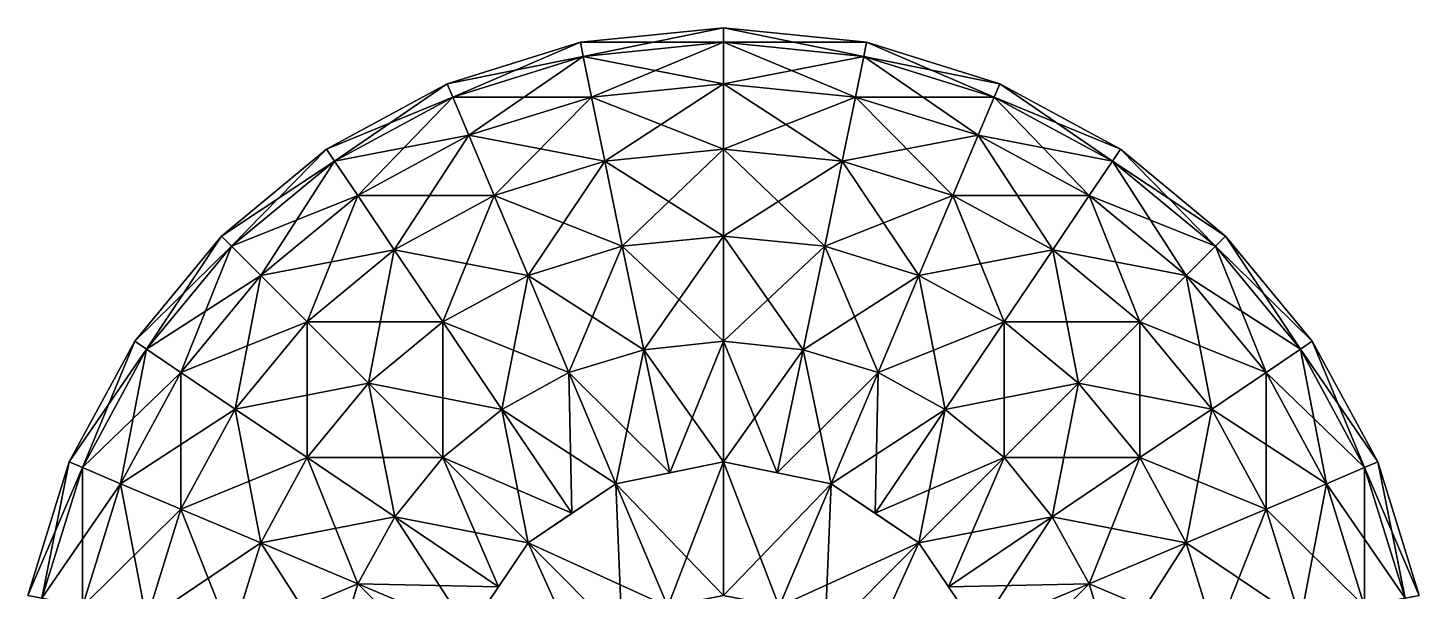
# Model space of a CAD drawing. Extents: x -43 to 15, y -51.4 to 6.6.
# Drawn here: x -42.4 to 14.4, y -16.4 to 6.6 of the extents above; entities that cross this region are included whole.
import ezdxf

# ---------------------------------------------------------------- set-up
doc = ezdxf.new("R2010")
doc.units = 0

msp = doc.modelspace()

# ---------------------------------------------------------------- linework, layer by layer
at = {"layer": 'Sph_re0', "color": 1}
for points in [[(-13.98358, 6.61035, -30.98468), (-19.83142, 6.02075, -30.98468), (-13.98358, 6.02075, -25.13732)], [(-19.83142, 6.02075, -30.98468), (-13.98358, 6.61035, -30.98468), (-19.71264, 5.44311, -36.83251)], [(-13.98358, 6.02075, -36.83251), (-19.71264, 5.44311, -36.83251), (-13.98358, 6.61035, -30.98468)], [(-8.13623, 6.02075, -30.98468), (-13.98358, 6.61035, -30.98468), (-8.255, 5.44311, -25.13732)], [(-13.98358, 6.02075, -25.13732), (-8.255, 5.44311, -25.13732), (-13.98358, 6.61035, -30.98468)], [(-13.98358, 6.61035, -30.98468), (-8.13623, 6.02075, -30.98468), (-13.98358, 6.02075, -36.83251)], [(-19.83142, 6.02075, -30.98468), (-25.27783, 4.33007, -30.98468), (-19.71276, 5.44311, -25.13732)], [(-25.27783, 4.33007, -30.98468), (-19.83142, 6.02075, -30.98468), (-25.04852, 3.78668, -36.83251)], [(-19.71264, 5.44311, -36.83251), (-25.04852, 3.78668, -36.83251), (-19.83142, 6.02075, -30.98468)], [(-19.71276, 5.44311, -25.13732), (-13.98358, 6.02075, -25.13732), (-19.83142, 6.02075, -30.98468)], [(-13.98358, 6.02075, -25.13732), (-19.71276, 5.44311, -25.13732), (-13.98358, 4.33007, -19.69079)], [(-19.71264, 5.44311, -36.83251), (-13.98358, 6.02075, -36.83251), (-19.372, 3.78668, -42.27893)], [(-13.98358, 4.33007, -42.27893), (-19.372, 3.78668, -42.27893), (-13.98358, 6.02075, -36.83251)], [(-8.255, 5.44311, -25.13732), (-13.98358, 6.02075, -25.13732), (-8.59576, 3.78668, -19.69079)], [(-13.98358, 4.33007, -19.69079), (-8.59576, 3.78668, -19.69079), (-13.98358, 6.02075, -25.13732)], [(-8.255, 5.44311, -36.83251), (-13.98358, 6.02075, -36.83251), (-8.13623, 6.02075, -30.98468)], [(-13.98358, 6.02075, -36.83251), (-8.255, 5.44311, -36.83251), (-13.98358, 4.33007, -42.27893)], [(-8.255, 5.44311, -25.13732), (-2.91931, 3.78668, -25.13732), (-8.13623, 6.02075, -30.98468)], [(-8.13623, 6.02075, -30.98468), (-2.68969, 4.33007, -30.98468), (-8.255, 5.44311, -36.83251)], [(-2.68969, 4.33007, -30.98468), (-8.13623, 6.02075, -30.98468), (-2.91931, 3.78668, -25.13732)], [(-25.04852, 3.78668, -25.13732), (-19.71276, 5.44311, -25.13732), (-25.27783, 4.33007, -30.98468)], [(-19.71276, 5.44311, -25.13732), (-25.04852, 3.78668, -25.13732), (-19.372, 3.78668, -19.69079)], [(-25.04852, 3.78668, -36.83251), (-19.71264, 5.44311, -36.83251), (-24.39044, 2.229, -42.27893)], [(-19.372, 3.78668, -42.27893), (-24.39044, 2.229, -42.27893), (-19.71264, 5.44311, -36.83251)], [(-19.372, 3.78668, -19.69079), (-13.98358, 4.33007, -19.69079), (-19.71276, 5.44311, -25.13732)], [(-8.59576, 3.78668, -42.27893), (-13.98358, 4.33007, -42.27893), (-8.255, 5.44311, -36.83251)], [(-8.59576, 3.78668, -19.69079), (-3.57733, 2.229, -19.69079), (-8.255, 5.44311, -25.13732)], [(-8.255, 5.44311, -36.83251), (-2.91931, 3.78668, -36.83251), (-8.59576, 3.78668, -42.27893)], [(-2.91931, 3.78668, -25.13732), (-8.255, 5.44311, -25.13732), (-3.57733, 2.229, -19.69079)], [(-2.91931, 3.78668, -36.83251), (-8.255, 5.44311, -36.83251), (-2.68969, 4.33007, -30.98468)], [(-25.27783, 4.33007, -30.98468), (-30.20672, 1.65478, -30.98468), (-25.04852, 3.78668, -25.13732)], [(-30.20672, 1.65478, -30.98468), (-25.27783, 4.33007, -30.98468), (-29.87713, 1.16583, -36.83251)], [(-25.04852, 3.78668, -36.83251), (-29.87713, 1.16583, -36.83251), (-25.27783, 4.33007, -30.98468)], [(-13.98358, 4.33007, -19.69079), (-19.372, 3.78668, -19.69079), (-13.98358, 1.65478, -14.7622)], [(-19.372, 3.78668, -42.27893), (-13.98358, 4.33007, -42.27893), (-18.83294, 1.16583, -47.20782)], [(-13.98358, 1.65478, -47.20782), (-18.83294, 1.16583, -47.20782), (-13.98358, 4.33007, -42.27893)], [(-8.59576, 3.78668, -19.69079), (-13.98358, 4.33007, -19.69079), (-9.13507, 1.16583, -14.7622)], [(-13.98358, 1.65478, -14.7622), (-9.13507, 1.16583, -14.7622), (-13.98358, 4.33007, -19.69079)], [(-13.98358, 4.33007, -42.27893), (-8.59576, 3.78668, -42.27893), (-13.98358, 1.65478, -47.20782)], [(-2.91931, 3.78668, -25.13732), (1.90917, 1.16583, -25.13732), (-2.68969, 4.33007, -30.98468)], [(-2.68969, 4.33007, -30.98468), (2.23889, 1.65478, -30.98468), (-2.91931, 3.78668, -36.83251)], [(2.23889, 1.65478, -30.98468), (-2.68969, 4.33007, -30.98468), (1.90917, 1.16583, -25.13732)], [(-29.87713, 1.16583, -25.13732), (-25.04852, 3.78668, -25.13732), (-30.20672, 1.65478, -30.98468)], [(-25.04852, 3.78668, -25.13732), (-29.87713, 1.16583, -25.13732), (-24.39044, 2.229, -19.69079)], [(-29.87713, 1.16583, -36.83251), (-25.04852, 3.78668, -36.83251), (-28.93188, -0.23602, -42.27893)], [(-24.39044, 2.229, -42.27893), (-28.93188, -0.23602, -42.27893), (-25.04852, 3.78668, -36.83251)], [(-24.39044, 2.229, -19.69079), (-19.372, 3.78668, -19.69079), (-25.04852, 3.78668, -25.13732)], [(-19.372, 3.78668, -19.69079), (-24.39044, 2.229, -19.69079), (-18.83294, 1.16583, -14.7622)], [(-24.39044, 2.229, -42.27893), (-19.372, 3.78668, -42.27893), (-23.3493, -0.23602, -47.20782)], [(-18.83294, 1.16583, -47.20782), (-23.3493, -0.23602, -47.20782), (-19.372, 3.78668, -42.27893)], [(-18.83294, 1.16583, -14.7622), (-13.98358, 1.65478, -14.7622), (-19.372, 3.78668, -19.69079)], [(-9.13507, 1.16583, -47.20782), (-13.98358, 1.65478, -47.20782), (-8.59576, 3.78668, -42.27893)], [(-9.13507, 1.16583, -14.7622), (-4.61865, -0.23602, -14.7622), (-8.59576, 3.78668, -19.69079)], [(-8.59576, 3.78668, -42.27893), (-3.57733, 2.229, -42.27893), (-9.13507, 1.16583, -47.20782)], [(-3.57733, 2.229, -19.69079), (-8.59576, 3.78668, -19.69079), (-4.61865, -0.23602, -14.7622)], [(-3.57733, 2.229, -42.27893), (-8.59576, 3.78668, -42.27893), (-2.91931, 3.78668, -36.83251)], [(-3.57733, 2.229, -19.69079), (0.96392, -0.23602, -19.69079), (-2.91931, 3.78668, -25.13732)], [(-2.91931, 3.78668, -36.83251), (1.90917, 1.16583, -36.83251), (-3.57733, 2.229, -42.27893)], [(1.90917, 1.16583, -25.13732), (-2.91931, 3.78668, -25.13732), (0.96392, -0.23602, -19.69079)], [(1.90917, 1.16583, -36.83251), (-2.91931, 3.78668, -36.83251), (2.23889, 1.65478, -30.98468)], [(-28.93188, -0.23602, -19.69079), (-24.39044, 2.229, -19.69079), (-29.87713, 1.16583, -25.13732)], [(-24.39044, 2.229, -19.69079), (-28.93188, -0.23602, -19.69079), (-23.3493, -0.23602, -14.7622)], [(-28.93188, -0.23602, -42.27893), (-24.39044, 2.229, -42.27893), (-27.43634, -2.45446, -47.20782)], [(-23.3493, -0.23602, -47.20782), (-27.43634, -2.45446, -47.20782), (-24.39044, 2.229, -42.27893)], [(-23.3493, -0.23602, -14.7622), (-18.83294, 1.16583, -14.7622), (-24.39044, 2.229, -19.69079)], [(-4.61865, -0.23602, -47.20782), (-9.13507, 1.16583, -47.20782), (-3.57733, 2.229, -42.27893)], [(-4.61865, -0.23602, -14.7622), (-0.53192, -2.45446, -14.7622), (-3.57733, 2.229, -19.69079)], [(-3.57733, 2.229, -42.27893), (0.96392, -0.23602, -42.27893), (-4.61865, -0.23602, -47.20782)], [(0.96392, -0.23602, -19.69079), (-3.57733, 2.229, -19.69079), (-0.53192, -2.45446, -14.7622)], [(0.96392, -0.23602, -42.27893), (-3.57733, 2.229, -42.27893), (1.90917, 1.16583, -36.83251)], [(-30.20672, 1.65478, -30.98468), (-34.50067, -1.888, -30.98468), (-29.87713, 1.16583, -25.13732)], [(-34.50067, -1.888, -30.98468), (-30.20672, 1.65478, -30.98468), (-34.08392, -2.30511, -36.83251)], [(-34.08392, -2.30511, -25.13732), (-29.87713, 1.16583, -25.13732), (-34.50067, -1.888, -30.98468)], [(-29.87713, 1.16583, -36.83251), (-34.08392, -2.30511, -36.83251), (-30.20672, 1.65478, -30.98468)], [(-29.87713, 1.16583, -25.13732), (-34.08392, -2.30511, -25.13732), (-28.93188, -0.23602, -19.69079)], [(-34.08392, -2.30511, -36.83251), (-29.87713, 1.16583, -36.83251), (-32.88848, -3.50048, -42.27893)], [(-28.93188, -0.23602, -42.27893), (-32.88848, -3.50048, -42.27893), (-29.87713, 1.16583, -36.83251)], [(-18.83294, 1.16583, -14.7622), (-23.3493, -0.23602, -14.7622), (-18.11877, -2.30511, -10.46777)], [(-23.3493, -0.23602, -47.20782), (-18.83294, 1.16583, -47.20782), (-21.97003, -3.50048, -51.50177)], [(-18.11877, -2.30511, -51.50177), (-21.97003, -3.50048, -51.50177), (-18.83294, 1.16583, -47.20782)], [(-13.98358, 1.65478, -14.7622), (-18.83294, 1.16583, -14.7622), (-13.98358, -1.888, -10.46777)], [(-18.83294, 1.16583, -47.20782), (-13.98358, 1.65478, -47.20782), (-18.11877, -2.30511, -51.50177)], [(-18.11877, -2.30511, -10.46777), (-13.98358, -1.888, -10.46777), (-18.83294, 1.16583, -14.7622)], [(-13.98358, -1.888, -51.50177), (-18.11877, -2.30511, -51.50177), (-13.98358, 1.65478, -47.20782)], [(-9.13507, 1.16583, -14.7622), (-13.98358, 1.65478, -14.7622), (-9.84887, -2.30511, -10.46777)], [(-13.98358, -1.888, -10.46777), (-9.84887, -2.30511, -10.46777), (-13.98358, 1.65478, -14.7622)], [(-13.98358, 1.65478, -47.20782), (-9.13507, 1.16583, -47.20782), (-13.98358, -1.888, -51.50177)], [(-9.84887, -2.30511, -51.50177), (-13.98358, -1.888, -51.50177), (-9.13507, 1.16583, -47.20782)], [(-9.84887, -2.30511, -10.46777), (-5.99768, -3.50048, -10.46777), (-9.13507, 1.16583, -14.7622)], [(-9.13507, 1.16583, -47.20782), (-4.61865, -0.23602, -47.20782), (-9.84887, -2.30511, -51.50177)], [(-4.61865, -0.23602, -14.7622), (-9.13507, 1.16583, -14.7622), (-5.99768, -3.50048, -10.46777)], [(0.96392, -0.23602, -19.69079), (4.92083, -3.50048, -19.69079), (1.90917, 1.16583, -25.13732)], [(1.90917, 1.16583, -36.83251), (6.11621, -2.30511, -36.83251), (0.96392, -0.23602, -42.27893)], [(1.90917, 1.16583, -25.13732), (6.11621, -2.30511, -25.13732), (2.23889, 1.65478, -30.98468)], [(2.23889, 1.65478, -30.98468), (6.53332, -1.888, -30.98468), (1.90917, 1.16583, -36.83251)], [(6.11621, -2.30511, -25.13732), (1.90917, 1.16583, -25.13732), (4.92083, -3.50048, -19.69079)], [(6.11621, -2.30511, -36.83251), (1.90917, 1.16583, -36.83251), (6.53332, -1.888, -30.98468)], [(6.53332, -1.888, -30.98468), (2.23889, 1.65478, -30.98468), (6.11621, -2.30511, -25.13732)], [(-32.88848, -3.50048, -19.69079), (-28.93188, -0.23602, -19.69079), (-34.08392, -2.30511, -25.13732)], [(-28.93188, -0.23602, -19.69079), (-32.88848, -3.50048, -19.69079), (-27.43634, -2.45446, -14.7622)], [(-32.88848, -3.50048, -42.27893), (-28.93188, -0.23602, -42.27893), (-30.997, -5.39227, -47.20782)], [(-27.43634, -2.45446, -47.20782), (-30.997, -5.39227, -47.20782), (-28.93188, -0.23602, -42.27893)], [(-27.43634, -2.45446, -14.7622), (-23.3493, -0.23602, -14.7622), (-28.93188, -0.23602, -19.69079)], [(-23.3493, -0.23602, -14.7622), (-27.43634, -2.45446, -14.7622), (-21.97003, -3.50048, -10.46777)], [(-27.43634, -2.45446, -47.20782), (-23.3493, -0.23602, -47.20782), (-25.45526, -5.39227, -51.50177)], [(-21.97003, -3.50048, -51.50177), (-25.45526, -5.39227, -51.50177), (-23.3493, -0.23602, -47.20782)], [(-21.97003, -3.50048, -10.46777), (-18.11877, -2.30511, -10.46777), (-23.3493, -0.23602, -14.7622)], [(-5.99768, -3.50048, -51.50177), (-9.84887, -2.30511, -51.50177), (-4.61865, -0.23602, -47.20782)], [(-5.99768, -3.50048, -10.46777), (-2.51257, -5.39227, -10.46777), (-4.61865, -0.23602, -14.7622)], [(-4.61865, -0.23602, -47.20782), (-0.53192, -2.45446, -47.20782), (-5.99768, -3.50048, -51.50177)], [(-0.53192, -2.45446, -14.7622), (-4.61865, -0.23602, -14.7622), (-2.51257, -5.39227, -10.46777)], [(-0.53192, -2.45446, -47.20782), (-4.61865, -0.23602, -47.20782), (0.96392, -0.23602, -42.27893)], [(-0.53192, -2.45446, -14.7622), (3.02905, -5.39227, -14.7622), (0.96392, -0.23602, -19.69079)], [(0.96392, -0.23602, -42.27893), (4.92083, -3.50048, -42.27893), (-0.53192, -2.45446, -47.20782)], [(4.92083, -3.50048, -19.69079), (0.96392, -0.23602, -19.69079), (3.02905, -5.39227, -14.7622)], [(4.92083, -3.50048, -42.27893), (0.96392, -0.23602, -42.27893), (6.11621, -2.30511, -36.83251)], [(-34.50067, -1.888, -30.98468), (-38.04388, -6.18243, -30.98468), (-34.08392, -2.30511, -25.13732)], [(-38.04388, -6.18243, -30.98468), (-34.50067, -1.888, -30.98468), (-37.55511, -6.51214, -36.83251)], [(-34.08392, -2.30511, -36.83251), (-37.55511, -6.51214, -36.83251), (-34.50067, -1.888, -30.98468)], [(-13.98358, -1.888, -10.46777), (-18.11877, -2.30511, -10.46777), (-13.98358, -6.18243, -6.92498)], [(-18.11877, -2.30511, -51.50177), (-13.98358, -1.888, -51.50177), (-17.24365, -6.539, -55.04498)], [(-13.98358, -6.18243, -55.04498), (-17.24365, -6.539, -55.04498), (-13.98358, -1.888, -51.50177)], [(-9.84887, -2.30511, -10.46777), (-13.98358, -1.888, -10.46777), (-10.72418, -6.539, -6.92498)], [(-13.98358, -6.18243, -6.92498), (-10.72418, -6.539, -6.92498), (-13.98358, -1.888, -10.46777)], [(-13.98358, -1.888, -51.50177), (-9.84887, -2.30511, -51.50177), (-13.98358, -6.18243, -55.04498)], [(6.11621, -2.30511, -25.13732), (9.58715, -6.51214, -25.13732), (6.53332, -1.888, -30.98468)], [(6.53332, -1.888, -30.98468), (10.07611, -6.18243, -30.98468), (6.11621, -2.30511, -36.83251)], [(10.07611, -6.18243, -30.98468), (6.53332, -1.888, -30.98468), (9.58715, -6.51214, -25.13732)], [(-37.55511, -6.51214, -25.13732), (-34.08392, -2.30511, -25.13732), (-38.04388, -6.18243, -30.98468)], [(-34.08392, -2.30511, -25.13732), (-37.55511, -6.51214, -25.13732), (-32.88848, -3.50048, -19.69079)], [(-37.55511, -6.51214, -36.83251), (-34.08392, -2.30511, -36.83251), (-36.15325, -7.45739, -42.27893)], [(-32.88848, -3.50048, -42.27893), (-36.15325, -7.45739, -42.27893), (-34.08392, -2.30511, -36.83251)], [(-30.997, -5.39227, -14.7622), (-27.43634, -2.45446, -14.7622), (-32.88848, -3.50048, -19.69079)], [(-27.43634, -2.45446, -14.7622), (-30.997, -5.39227, -14.7622), (-25.45526, -5.39227, -10.46777)], [(-30.997, -5.39227, -47.20782), (-27.43634, -2.45446, -47.20782), (-28.49151, -7.89727, -51.50177)], [(-25.45526, -5.39227, -51.50177), (-28.49151, -7.89727, -51.50177), (-27.43634, -2.45446, -47.20782)], [(-25.45526, -5.39227, -10.46777), (-21.97003, -3.50048, -10.46777), (-27.43634, -2.45446, -14.7622)], [(-18.11877, -2.30511, -10.46777), (-21.97003, -3.50048, -10.46777), (-17.24365, -6.539, -6.92498)], [(-21.97003, -3.50048, -51.50177), (-18.11877, -2.30511, -51.50177), (-20.29864, -7.45739, -55.04498)], [(-17.24365, -6.539, -55.04498), (-20.29864, -7.45739, -55.04498), (-18.11877, -2.30511, -51.50177)], [(-17.24365, -6.539, -6.92498), (-13.98358, -6.18243, -6.92498), (-18.11877, -2.30511, -10.46777)], [(-10.72418, -6.539, -55.04498), (-13.98358, -6.18243, -55.04498), (-9.84887, -2.30511, -51.50177)], [(-10.72418, -6.539, -6.92498), (-7.66931, -7.45739, -6.92498), (-9.84887, -2.30511, -10.46777)], [(-9.84887, -2.30511, -51.50177), (-5.99768, -3.50048, -51.50177), (-10.72418, -6.539, -55.04498)], [(-5.99768, -3.50048, -10.46777), (-9.84887, -2.30511, -10.46777), (-7.66931, -7.45739, -6.92498)], [(-2.51257, -5.39227, -51.50177), (-5.99768, -3.50048, -51.50177), (-0.53192, -2.45446, -47.20782)], [(-2.51257, -5.39227, -10.46777), (0.52404, -7.89727, -10.46777), (-0.53192, -2.45446, -14.7622)], [(-0.53192, -2.45446, -47.20782), (3.02905, -5.39227, -47.20782), (-2.51257, -5.39227, -51.50177)], [(3.02905, -5.39227, -14.7622), (-0.53192, -2.45446, -14.7622), (0.52404, -7.89727, -10.46777)], [(3.02905, -5.39227, -47.20782), (-0.53192, -2.45446, -47.20782), (4.92083, -3.50048, -42.27893)], [(4.92083, -3.50048, -19.69079), (8.1853, -7.45739, -19.69079), (6.11621, -2.30511, -25.13732)], [(6.11621, -2.30511, -36.83251), (9.58715, -6.51214, -36.83251), (4.92083, -3.50048, -42.27893)], [(9.58715, -6.51214, -25.13732), (6.11621, -2.30511, -25.13732), (8.1853, -7.45739, -19.69079)], [(9.58715, -6.51214, -36.83251), (6.11621, -2.30511, -36.83251), (10.07611, -6.18243, -30.98468)], [(-36.15325, -7.45739, -19.69079), (-32.88848, -3.50048, -19.69079), (-37.55511, -6.51214, -25.13732)], [(-32.88848, -3.50048, -19.69079), (-36.15325, -7.45739, -19.69079), (-30.997, -5.39227, -14.7622)], [(-36.15325, -7.45739, -42.27893), (-32.88848, -3.50048, -42.27893), (-33.93511, -8.95324, -47.20782)], [(-30.997, -5.39227, -47.20782), (-33.93511, -8.95324, -47.20782), (-32.88848, -3.50048, -42.27893)], [(-21.97003, -3.50048, -10.46777), (-25.45526, -5.39227, -10.46777), (-20.29864, -7.45739, -6.92498)], [(-25.45526, -5.39227, -51.50177), (-21.97003, -3.50048, -51.50177), (-23.03894, -8.97436, -55.04498)], [(-20.29864, -7.45739, -55.04498), (-23.03894, -8.97436, -55.04498), (-21.97003, -3.50048, -51.50177)], [(-20.29864, -7.45739, -6.92498), (-17.24365, -6.539, -6.92498), (-21.97003, -3.50048, -10.46777)], [(-7.66931, -7.45739, -55.04498), (-10.72418, -6.539, -55.04498), (-5.99768, -3.50048, -51.50177)], [(-7.66931, -7.45739, -6.92498), (-4.92901, -8.97436, -6.92498), (-5.99768, -3.50048, -10.46777)], [(-5.99768, -3.50048, -51.50177), (-2.51257, -5.39227, -51.50177), (-7.66931, -7.45739, -55.04498)], [(-2.51257, -5.39227, -10.46777), (-5.99768, -3.50048, -10.46777), (-4.92901, -8.97436, -6.92498)], [(3.02905, -5.39227, -14.7622), (5.96685, -8.95324, -14.7622), (4.92083, -3.50048, -19.69079)], [(4.92083, -3.50048, -42.27893), (8.1853, -7.45739, -42.27893), (3.02905, -5.39227, -47.20782)], [(8.1853, -7.45739, -19.69079), (4.92083, -3.50048, -19.69079), (5.96685, -8.95324, -14.7622)], [(8.1853, -7.45739, -42.27893), (4.92083, -3.50048, -42.27893), (9.58715, -6.51214, -36.83251)], [(-33.93511, -8.95324, -14.7622), (-30.997, -5.39227, -14.7622), (-36.15325, -7.45739, -19.69079)], [(-30.997, -5.39227, -14.7622), (-33.93511, -8.95324, -14.7622), (-28.49151, -7.89727, -10.46777)], [(-33.93511, -8.95324, -47.20782), (-30.997, -5.39227, -47.20782), (-30.997, -10.93389, -51.50177)], [(-28.49151, -7.89727, -10.46777), (-25.45526, -5.39227, -10.46777), (-30.997, -5.39227, -14.7622)], [(-28.49151, -7.89727, -51.50177), (-30.997, -10.93389, -51.50177), (-30.997, -5.39227, -47.20782)], [(-25.45526, -5.39227, -10.46777), (-28.49151, -7.89727, -10.46777), (-23.03894, -8.97436, -6.92498)], [(-28.49151, -7.89727, -51.50177), (-25.45526, -5.39227, -51.50177), (-25.45526, -10.93402, -55.04498)], [(-23.03894, -8.97436, -6.92498), (-20.29864, -7.45739, -6.92498), (-25.45526, -5.39227, -10.46777)], [(-23.03894, -8.97436, -55.04498), (-25.45526, -10.93402, -55.04498), (-25.45526, -5.39227, -51.50177)], [(-4.92901, -8.97436, -55.04498), (-7.66931, -7.45739, -55.04498), (-2.51257, -5.39227, -51.50177)], [(-4.92901, -8.97436, -6.92498), (-2.51269, -10.93402, -6.92498), (-2.51257, -5.39227, -10.46777)], [(-2.51257, -5.39227, -51.50177), (0.52404, -7.89727, -51.50177), (-4.92901, -8.97436, -55.04498)], [(0.52404, -7.89727, -10.46777), (-2.51257, -5.39227, -10.46777), (-2.51269, -10.93402, -6.92498)], [(0.52404, -7.89727, -51.50177), (-2.51257, -5.39227, -51.50177), (3.02905, -5.39227, -47.20782)], [(0.52404, -7.89727, -10.46777), (3.02905, -10.93389, -10.46777), (3.02905, -5.39227, -14.7622)], [(3.02905, -5.39227, -47.20782), (5.96685, -8.95324, -47.20782), (0.52404, -7.89727, -51.50177)], [(5.96685, -8.95324, -14.7622), (3.02905, -5.39227, -14.7622), (3.02905, -10.93389, -10.46777)], [(5.96685, -8.95324, -47.20782), (3.02905, -5.39227, -47.20782), (8.1853, -7.45739, -42.27893)], [(-38.04388, -6.18243, -30.98468), (-40.71893, -11.11102, -30.98468), (-37.55511, -6.51214, -25.13732)], [(-40.71893, -11.11102, -30.98468), (-38.04388, -6.18243, -30.98468), (-40.17584, -11.34063, -36.83251)], [(-37.55511, -6.51214, -36.83251), (-40.17584, -11.34063, -36.83251), (-38.04388, -6.18243, -30.98468)], [(-13.98358, -6.18243, -6.92498), (-17.24365, -6.539, -6.92498), (-13.98358, -11.11102, -4.24969)], [(-17.24365, -6.539, -55.04498), (-13.98358, -6.18243, -55.04498), (-16.18194, -11.55505, -57.72003)], [(-13.98358, -11.11102, -57.72003), (-16.18194, -11.55505, -57.72003), (-13.98358, -6.18243, -55.04498)], [(-10.72418, -6.539, -6.92498), (-13.98358, -6.18243, -6.92498), (-11.7857, -11.55505, -4.24969)], [(-13.98358, -11.11102, -4.24969), (-11.7857, -11.55505, -4.24969), (-13.98358, -6.18243, -6.92498)], [(-13.98358, -6.18243, -55.04498), (-10.72418, -6.539, -55.04498), (-13.98358, -11.11102, -57.72003)], [(9.58715, -6.51214, -25.13732), (12.208, -11.34063, -25.13732), (10.07611, -6.18243, -30.98468)], [(10.07611, -6.18243, -30.98468), (12.7514, -11.11102, -30.98468), (9.58715, -6.51214, -36.83251)], [(12.7514, -11.11102, -30.98468), (10.07611, -6.18243, -30.98468), (12.208, -11.34063, -25.13732)], [(-40.17584, -11.34063, -25.13732), (-37.55511, -6.51214, -25.13732), (-40.71893, -11.11102, -30.98468)], [(-37.55511, -6.51214, -25.13732), (-40.17584, -11.34063, -25.13732), (-36.15325, -7.45739, -19.69079)], [(-40.17584, -11.34063, -36.83251), (-37.55511, -6.51214, -36.83251), (-38.6181, -11.99865, -42.27893)], [(-36.15325, -7.45739, -42.27893), (-38.6181, -11.99865, -42.27893), (-37.55511, -6.51214, -36.83251)], [(-17.24365, -6.539, -6.92498), (-20.29864, -7.45739, -6.92498), (-16.18194, -11.55505, -4.24969)], [(-20.29864, -7.45739, -55.04498), (-17.24365, -6.539, -55.04498), (-18.38012, -11.99865, -57.72003)], [(-16.18194, -11.55505, -57.72003), (-18.38012, -11.99865, -57.72003), (-17.24365, -6.539, -55.04498)], [(-16.18194, -11.55505, -4.24969), (-13.98358, -11.11102, -4.24969), (-17.24365, -6.539, -6.92498)], [(-11.7857, -11.55505, -57.72003), (-13.98358, -11.11102, -57.72003), (-10.72418, -6.539, -55.04498)], [(-11.7857, -11.55505, -4.24969), (-9.58752, -11.99865, -4.24969), (-10.72418, -6.539, -6.92498)], [(-10.72418, -6.539, -55.04498), (-7.66931, -7.45739, -55.04498), (-11.7857, -11.55505, -57.72003)], [(-7.66931, -7.45739, -6.92498), (-10.72418, -6.539, -6.92498), (-9.58752, -11.99865, -4.24969)], [(8.1853, -7.45739, -19.69079), (10.65032, -11.99865, -19.69079), (9.58715, -6.51214, -25.13732)], [(9.58715, -6.51214, -36.83251), (12.208, -11.34063, -36.83251), (8.1853, -7.45739, -42.27893)], [(12.208, -11.34063, -25.13732), (9.58715, -6.51214, -25.13732), (10.65032, -11.99865, -19.69079)], [(12.208, -11.34063, -36.83251), (9.58715, -6.51214, -36.83251), (12.7514, -11.11102, -30.98468)], [(-38.6181, -11.99865, -19.69079), (-36.15325, -7.45739, -19.69079), (-40.17584, -11.34063, -25.13732)], [(-36.15325, -7.45739, -19.69079), (-38.6181, -11.99865, -19.69079), (-33.93511, -8.95324, -14.7622)], [(-38.6181, -11.99865, -42.27893), (-36.15325, -7.45739, -42.27893), (-36.15325, -13.03997, -47.20782)], [(-33.93511, -8.95324, -47.20782), (-36.15325, -13.03997, -47.20782), (-36.15325, -7.45739, -42.27893)], [(-30.997, -10.93389, -10.46777), (-28.49151, -7.89727, -10.46777), (-33.93511, -8.95324, -14.7622)], [(-28.49151, -7.89727, -10.46777), (-30.997, -10.93389, -10.46777), (-25.45526, -10.93402, -6.92498)], [(-30.997, -10.93389, -51.50177), (-28.49151, -7.89727, -51.50177), (-27.4151, -13.35034, -55.04498)], [(-25.45526, -10.93402, -6.92498), (-23.03894, -8.97436, -6.92498), (-28.49151, -7.89727, -10.46777)], [(-25.45526, -10.93402, -55.04498), (-27.4151, -13.35034, -55.04498), (-28.49151, -7.89727, -51.50177)], [(-20.29864, -7.45739, -6.92498), (-23.03894, -8.97436, -6.92498), (-18.38012, -11.99865, -4.24969)], [(-23.03894, -8.97436, -55.04498), (-20.29864, -7.45739, -55.04498), (-20.17517, -13.20898, -57.72003)], [(-18.38012, -11.99865, -4.24969), (-16.18194, -11.55505, -4.24969), (-20.29864, -7.45739, -6.92498)], [(-18.38012, -11.99865, -57.72003), (-20.17517, -13.20898, -57.72003), (-20.29864, -7.45739, -55.04498)], [(-9.58752, -11.99865, -57.72003), (-11.7857, -11.55505, -57.72003), (-7.66931, -7.45739, -55.04498)], [(-9.58752, -11.99865, -4.24969), (-7.79266, -13.20898, -4.24969), (-7.66931, -7.45739, -6.92498)], [(-7.66931, -7.45739, -55.04498), (-4.92901, -8.97436, -55.04498), (-9.58752, -11.99865, -57.72003)], [(-4.92901, -8.97436, -6.92498), (-7.66931, -7.45739, -6.92498), (-7.79266, -13.20898, -4.24969)], [(-2.51269, -10.93402, -55.04498), (-4.92901, -8.97436, -55.04498), (0.52404, -7.89727, -51.50177)], [(-2.51269, -10.93402, -6.92498), (-0.55303, -13.35034, -6.92498), (0.52404, -7.89727, -10.46777)], [(0.52404, -7.89727, -51.50177), (3.02905, -10.93389, -51.50177), (-2.51269, -10.93402, -55.04498)], [(3.02905, -10.93389, -10.46777), (0.52404, -7.89727, -10.46777), (-0.55303, -13.35034, -6.92498)], [(3.02905, -10.93389, -51.50177), (0.52404, -7.89727, -51.50177), (5.96685, -8.95324, -47.20782)], [(5.96685, -8.95324, -14.7622), (8.1853, -13.03997, -14.7622), (8.1853, -7.45739, -19.69079)], [(8.1853, -7.45739, -42.27893), (10.65032, -11.99865, -42.27893), (5.96685, -8.95324, -47.20782)], [(10.65032, -11.99865, -19.69079), (8.1853, -7.45739, -19.69079), (8.1853, -13.03997, -14.7622)], [(10.65032, -11.99865, -42.27893), (8.1853, -7.45739, -42.27893), (12.208, -11.34063, -36.83251)], [(-36.15325, -13.03997, -14.7622), (-33.93511, -8.95324, -14.7622), (-38.6181, -11.99865, -19.69079)], [(-33.93511, -8.95324, -14.7622), (-36.15325, -13.03997, -14.7622), (-30.997, -10.93389, -10.46777)], [(-36.15325, -13.03997, -47.20782), (-33.93511, -8.95324, -47.20782), (-32.88848, -14.419, -51.50177)], [(-30.997, -10.93389, -51.50177), (-32.88848, -14.419, -51.50177), (-33.93511, -8.95324, -47.20782)], [(-23.03894, -8.97436, -6.92498), (-25.45526, -10.93402, -6.92498), (-20.17517, -13.20898, -4.24969)], [(-25.45526, -10.93402, -55.04498), (-23.03894, -8.97436, -55.04498), (-21.97003, -14.419, -57.72003)], [(-20.17517, -13.20898, -4.24969), (-18.38012, -11.99865, -4.24969), (-23.03894, -8.97436, -6.92498)], [(-20.17517, -13.20898, -57.72003), (-21.97003, -14.419, -57.72003), (-23.03894, -8.97436, -55.04498)], [(-7.79266, -13.20898, -57.72003), (-9.58752, -11.99865, -57.72003), (-4.92901, -8.97436, -55.04498)], [(-7.79266, -13.20898, -4.24969), (-5.99768, -14.419, -4.24969), (-4.92901, -8.97436, -6.92498)], [(-4.92901, -8.97436, -55.04498), (-2.51269, -10.93402, -55.04498), (-7.79266, -13.20898, -57.72003)], [(-2.51269, -10.93402, -6.92498), (-4.92901, -8.97436, -6.92498), (-5.99768, -14.419, -4.24969)], [(3.02905, -10.93389, -10.46777), (4.92083, -14.419, -10.46777), (5.96685, -8.95324, -14.7622)], [(5.96685, -8.95324, -47.20782), (8.1853, -13.03997, -47.20782), (3.02905, -10.93389, -51.50177)], [(8.1853, -13.03997, -14.7622), (5.96685, -8.95324, -14.7622), (4.92083, -14.419, -10.46777)], [(8.1853, -13.03997, -47.20782), (5.96685, -8.95324, -47.20782), (10.65032, -11.99865, -42.27893)], [(-40.71893, -11.11102, -30.98468), (-42.4096, -16.55755, -30.98468), (-40.17584, -11.34063, -25.13732)], [(-42.4096, -16.55755, -30.98468), (-40.71893, -11.11102, -30.98468), (-41.83227, -16.67633, -36.83251)], [(-41.83227, -16.67633, -25.13732), (-40.17584, -11.34063, -25.13732), (-42.4096, -16.55755, -30.98468)], [(-40.17584, -11.34063, -36.83251), (-41.83227, -16.67633, -36.83251), (-40.71893, -11.11102, -30.98468)], [(-40.17584, -11.34063, -25.13732), (-41.83227, -16.67633, -25.13732), (-38.6181, -11.99865, -19.69079)], [(-41.83227, -16.67633, -36.83251), (-40.17584, -11.34063, -36.83251), (-40.17584, -17.01708, -42.27893)], [(-38.6181, -11.99865, -42.27893), (-40.17584, -17.01708, -42.27893), (-40.17584, -11.34063, -36.83251)], [(-32.88848, -14.419, -10.46777), (-30.997, -10.93389, -10.46777), (-36.15325, -13.03997, -14.7622)], [(-30.997, -10.93389, -10.46777), (-32.88848, -14.419, -10.46777), (-27.4151, -13.35034, -6.92498)], [(-32.88848, -14.419, -51.50177), (-30.997, -10.93389, -51.50177), (-28.93188, -16.09063, -55.04498)], [(-27.4151, -13.35034, -6.92498), (-25.45526, -10.93402, -6.92498), (-30.997, -10.93389, -10.46777)], [(-27.4151, -13.35034, -55.04498), (-28.93188, -16.09063, -55.04498), (-30.997, -10.93389, -51.50177)], [(-25.45526, -10.93402, -6.92498), (-27.4151, -13.35034, -6.92498), (-21.97003, -14.419, -4.24969)], [(-27.4151, -13.35034, -55.04498), (-25.45526, -10.93402, -55.04498), (-23.18048, -16.21398, -57.72003)], [(-21.97003, -14.419, -4.24969), (-20.17517, -13.20898, -4.24969), (-25.45526, -10.93402, -6.92498)], [(-21.97003, -14.419, -57.72003), (-23.18048, -16.21398, -57.72003), (-25.45526, -10.93402, -55.04498)], [(-13.98358, -11.11102, -4.24969), (-18.38012, -11.99865, -4.24969), (-13.98358, -16.55755, -2.55902)], [(-18.38012, -11.99865, -57.72003), (-13.98358, -11.11102, -57.72003), (-16.26, -17.01727, -59.4107)], [(-13.98358, -16.55755, -59.4107), (-16.26, -17.01727, -59.4107), (-13.98358, -11.11102, -57.72003)], [(-9.58752, -11.99865, -4.24969), (-13.98358, -11.11102, -4.24969), (-11.70776, -17.01727, -2.55902)], [(-13.98358, -16.55755, -2.55902), (-11.70776, -17.01727, -2.55902), (-13.98358, -11.11102, -4.24969)], [(-13.98358, -11.11102, -57.72003), (-9.58752, -11.99865, -57.72003), (-13.98358, -16.55755, -59.4107)], [(-5.99768, -14.419, -57.72003), (-7.79266, -13.20898, -57.72003), (-2.51269, -10.93402, -55.04498)], [(-5.99768, -14.419, -4.24969), (-4.78765, -16.21398, -4.24969), (-2.51269, -10.93402, -6.92498)], [(-2.51269, -10.93402, -55.04498), (-0.55303, -13.35034, -55.04498), (-5.99768, -14.419, -57.72003)], [(-0.55303, -13.35034, -6.92498), (-2.51269, -10.93402, -6.92498), (-4.78765, -16.21398, -4.24969)], [(-0.55303, -13.35034, -55.04498), (-2.51269, -10.93402, -55.04498), (3.02905, -10.93389, -51.50177)], [(-0.55303, -13.35034, -6.92498), (0.96392, -16.09063, -6.92498), (3.02905, -10.93389, -10.46777)], [(3.02905, -10.93389, -51.50177), (4.92083, -14.419, -51.50177), (-0.55303, -13.35034, -55.04498)], [(4.92083, -14.419, -10.46777), (3.02905, -10.93389, -10.46777), (0.96392, -16.09063, -6.92498)], [(4.92083, -14.419, -51.50177), (3.02905, -10.93389, -51.50177), (8.1853, -13.03997, -47.20782)], [(10.65032, -11.99865, -19.69079), (12.208, -17.01708, -19.69079), (12.208, -11.34063, -25.13732)], [(12.208, -11.34063, -36.83251), (13.86444, -16.67633, -36.83251), (10.65032, -11.99865, -42.27893)], [(12.208, -11.34063, -25.13732), (13.86444, -16.67633, -25.13732), (12.7514, -11.11102, -30.98468)], [(12.7514, -11.11102, -30.98468), (14.44207, -16.55755, -30.98468), (12.208, -11.34063, -36.83251)], [(13.86444, -16.67633, -25.13732), (12.208, -11.34063, -25.13732), (12.208, -17.01708, -19.69079)], [(13.86444, -16.67633, -36.83251), (12.208, -11.34063, -36.83251), (14.44207, -16.55755, -30.98468)], [(14.44207, -16.55755, -30.98468), (12.7514, -11.11102, -30.98468), (13.86444, -16.67633, -25.13732)], [(-40.17584, -17.01708, -19.69079), (-38.6181, -11.99865, -19.69079), (-41.83227, -16.67633, -25.13732)], [(-38.6181, -11.99865, -19.69079), (-40.17584, -17.01708, -19.69079), (-36.15325, -13.03997, -14.7622)], [(-40.17584, -17.01708, -42.27893), (-38.6181, -11.99865, -42.27893), (-37.55523, -17.55639, -47.20782)], [(-36.15325, -13.03997, -47.20782), (-37.55523, -17.55639, -47.20782), (-38.6181, -11.99865, -42.27893)], [(-18.38012, -11.99865, -4.24969), (-21.97003, -14.419, -4.24969), (-16.26, -17.01727, -2.55902)], [(-21.97003, -14.419, -57.72003), (-18.38012, -11.99865, -57.72003), (-18.11877, -18.27038, -59.4107)], [(-16.26, -17.01727, -2.55902), (-13.98358, -16.55755, -2.55902), (-18.38012, -11.99865, -4.24969)], [(-16.26, -17.01727, -59.4107), (-18.11877, -18.27038, -59.4107), (-18.38012, -11.99865, -57.72003)], [(-11.70776, -17.01727, -59.4107), (-13.98358, -16.55755, -59.4107), (-9.58752, -11.99865, -57.72003)], [(-11.70776, -17.01727, -2.55902), (-9.84906, -18.27038, -2.55902), (-9.58752, -11.99865, -4.24969)], [(-9.58752, -11.99865, -57.72003), (-5.99768, -14.419, -57.72003), (-11.70776, -17.01727, -59.4107)], [(-5.99768, -14.419, -4.24969), (-9.58752, -11.99865, -4.24969), (-9.84906, -18.27038, -2.55902)], [(8.1853, -13.03997, -14.7622), (9.58715, -17.55639, -14.7622), (10.65032, -11.99865, -19.69079)], [(10.65032, -11.99865, -42.27893), (12.208, -17.01708, -42.27893), (8.1853, -13.03997, -47.20782)], [(12.208, -17.01708, -19.69079), (10.65032, -11.99865, -19.69079), (9.58715, -17.55639, -14.7622)], [(12.208, -17.01708, -42.27893), (10.65032, -11.99865, -42.27893), (13.86444, -16.67633, -36.83251)], [(-37.55523, -17.55639, -14.7622), (-36.15325, -13.03997, -14.7622), (-40.17584, -17.01708, -19.69079)], [(-36.15325, -13.03997, -14.7622), (-37.55523, -17.55639, -14.7622), (-32.88848, -14.419, -10.46777)], [(-37.55523, -17.55639, -47.20782), (-36.15325, -13.03997, -47.20782), (-34.08392, -18.2702, -51.50177)], [(-32.88848, -14.419, -51.50177), (-34.08392, -18.2702, -51.50177), (-36.15325, -13.03997, -47.20782)], [(4.92083, -14.419, -10.46777), (6.11621, -18.2702, -10.46777), (8.1853, -13.03997, -14.7622)], [(8.1853, -13.03997, -47.20782), (9.58715, -17.55639, -47.20782), (4.92083, -14.419, -51.50177)], [(9.58715, -17.55639, -14.7622), (8.1853, -13.03997, -14.7622), (6.11621, -18.2702, -10.46777)], [(9.58715, -17.55639, -47.20782), (8.1853, -13.03997, -47.20782), (12.208, -17.01708, -42.27893)], [(-28.93188, -16.09063, -6.92498), (-27.4151, -13.35034, -6.92498), (-32.88848, -14.419, -10.46777)], [(-27.4151, -13.35034, -6.92498), (-28.93188, -16.09063, -6.92498), (-23.18048, -16.21398, -4.24969)], [(-28.93188, -16.09063, -55.04498), (-27.4151, -13.35034, -55.04498), (-24.39044, -18.00885, -57.72003)], [(-23.18048, -16.21398, -4.24969), (-21.97003, -14.419, -4.24969), (-27.4151, -13.35034, -6.92498)], [(-23.18048, -16.21398, -57.72003), (-24.39044, -18.00885, -57.72003), (-27.4151, -13.35034, -55.04498)], [(-4.78765, -16.21398, -57.72003), (-5.99768, -14.419, -57.72003), (-0.55303, -13.35034, -55.04498)], [(-4.78765, -16.21398, -4.24969), (-3.57733, -18.00885, -4.24969), (-0.55303, -13.35034, -6.92498)], [(-0.55303, -13.35034, -55.04498), (0.96392, -16.09063, -55.04498), (-4.78765, -16.21398, -57.72003)], [(0.96392, -16.09063, -6.92498), (-0.55303, -13.35034, -6.92498), (-3.57733, -18.00885, -4.24969)], [(0.96392, -16.09063, -55.04498), (-0.55303, -13.35034, -55.04498), (4.92083, -14.419, -51.50177)], [(-34.08392, -18.2702, -10.46777), (-32.88848, -14.419, -10.46777), (-37.55523, -17.55639, -14.7622)], [(-32.88848, -14.419, -10.46777), (-34.08392, -18.2702, -10.46777), (-28.93188, -16.09063, -6.92498)], [(-34.08392, -18.2702, -51.50177), (-32.88848, -14.419, -51.50177), (-29.85046, -19.1455, -55.04498)], [(-28.93188, -16.09063, -55.04498), (-29.85046, -19.1455, -55.04498), (-32.88848, -14.419, -51.50177)], [(-21.97003, -14.419, -4.24969), (-24.39044, -18.00885, -4.24969), (-18.11877, -18.27038, -2.55902)], [(-24.39044, -18.00885, -57.72003), (-21.97003, -14.419, -57.72003), (-19.372, -20.12908, -59.4107)], [(-18.11877, -18.27038, -2.55902), (-16.26, -17.01727, -2.55902), (-21.97003, -14.419, -4.24969)], [(-18.11877, -18.27038, -59.4107), (-19.372, -20.12908, -59.4107), (-21.97003, -14.419, -57.72003)], [(-9.84906, -18.27038, -59.4107), (-11.70776, -17.01727, -59.4107), (-5.99768, -14.419, -57.72003)], [(-9.84906, -18.27038, -2.55902), (-8.59594, -20.12908, -2.55902), (-5.99768, -14.419, -4.24969)], [(-5.99768, -14.419, -57.72003), (-3.57733, -18.00885, -57.72003), (-9.84906, -18.27038, -59.4107)], [(-3.57733, -18.00885, -4.24969), (-5.99768, -14.419, -4.24969), (-8.59594, -20.12908, -2.55902)], [(0.96392, -16.09063, -6.92498), (1.88232, -19.1455, -6.92498), (4.92083, -14.419, -10.46777)], [(4.92083, -14.419, -51.50177), (6.11621, -18.2702, -51.50177), (0.96392, -16.09063, -55.04498)], [(6.11621, -18.2702, -10.46777), (4.92083, -14.419, -10.46777), (1.88232, -19.1455, -6.92498)], [(6.11621, -18.2702, -51.50177), (4.92083, -14.419, -51.50177), (9.58715, -17.55639, -47.20782)], [(-29.85046, -19.1455, -6.92498), (-28.93188, -16.09063, -6.92498), (-34.08392, -18.2702, -10.46777)], [(-28.93188, -16.09063, -6.92498), (-29.85046, -19.1455, -6.92498), (-24.39044, -18.00885, -4.24969)], [(-29.85046, -19.1455, -55.04498), (-28.93188, -16.09063, -55.04498), (-24.83422, -20.20703, -57.72003)], [(-24.39044, -18.00885, -4.24969), (-23.18048, -16.21398, -4.24969), (-28.93188, -16.09063, -6.92498)], [(-24.39044, -18.00885, -57.72003), (-24.83422, -20.20703, -57.72003), (-28.93188, -16.09063, -55.04498)], [(-3.57733, -18.00885, -57.72003), (-4.78765, -16.21398, -57.72003), (0.96392, -16.09063, -55.04498)], [(-3.57733, -18.00885, -4.24969), (-3.13372, -20.20703, -4.24969), (0.96392, -16.09063, -6.92498)], [(0.96392, -16.09063, -55.04498), (1.88232, -19.1455, -55.04498), (-3.57733, -18.00885, -57.72003)], [(1.88232, -19.1455, -6.92498), (0.96392, -16.09063, -6.92498), (-3.13372, -20.20703, -4.24969)], [(1.88232, -19.1455, -55.04498), (0.96392, -16.09063, -55.04498), (6.11621, -18.2702, -51.50177)]]:
    msp.add_3dface(points, dxfattribs=at)

doc.saveas('drawing.dxf')
